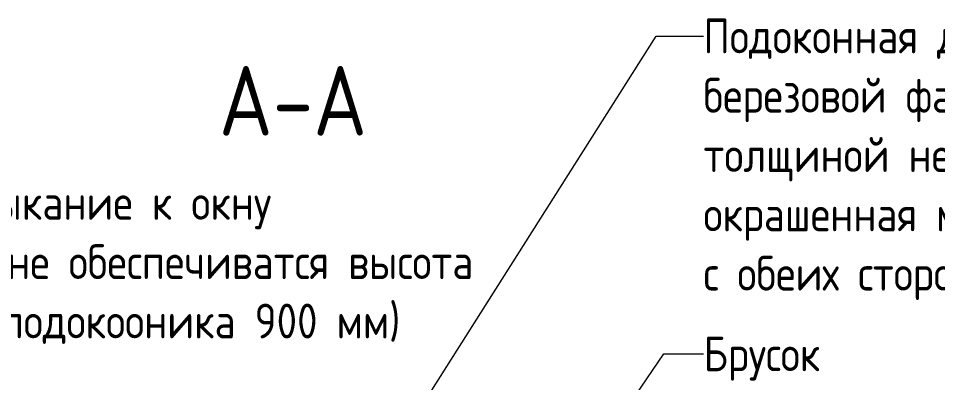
# Model space of a CAD drawing. Header units: millimetres. Extents: x 706 to 61221, y -16940 to 17865.
# Drawn here: x 7110 to 8101, y 5327 to 5720 of the extents above; entities that cross this region are included whole.
import ezdxf

# ---------------------------------------------------------------- set-up
doc = ezdxf.new("R2010")
doc.units = ezdxf.units.MM
doc.layers.add('Аннотация', color=7, linetype='Continuous', lineweight=20)
doc.styles.add('GOST Common', font='GOST_Common.ttf', dxfattribs={"width": 0.9, "height": 75})
doc.styles.add('GOST Common_2', font='GOST_Common.ttf', dxfattribs={"width": 0.9, "height": 37.5})

msp = doc.modelspace()

# ---------------------------------------------------------------- linework, layer by layer
at = {"layer": 'Аннотация', "lineweight": 9}
for p, q in [((7323.325, 4952.52), (7797.329, 5701.112)), ((7797.329, 5701.112), (7848.415, 5701.112)), ((7504.496, 4917.68), (7805.727, 5358.514)), ((7805.727, 5358.514), (7848.415, 5358.514))]:
    msp.add_line(p, q, dxfattribs=at)

# ---------------------------------------------------------------- texts
at = {"layer": 'Аннотация', "lineweight": 9, "attachment_point": 1, "line_spacing_factor": 1.022766}
for s, insert, char_height, width, style in [('\\pxt1.44,2.88,4.32,5.76,7.2,8.64,10.08,11.52,12.96,14.4,15.84,17.28,18.72,20.16,21.6,23.04,24.48,25.92,27.36,28.8,30.24,31.68,33.12,34.56,36,37.44,38.88,40.32,41.76,43.2,44.64,46.08;{Подоконная доска из березовой фанеры, толщиной не менее 24 мм, окрашенная матовым лаком с обеих сторон}', (7848.415, 5719.891), 37.5, 594.675, 'GOST Common_2'), ('\\pxt0.72,1.44,2.16,2.88,3.6,4.32,5.04,5.76,6.48,7.2,7.92,8.64,9.36,10.08,10.8,11.52,12.24,12.96,13.68,14.4,15.12,15.84,16.56,17.28,18,18.72,19.44,20.16,20.88,21.6,22.32,23.04;{А-А}', (7326.005, 5668.834), 75, 174.11895, 'GOST Common'), ('\\pxt1.44,2.88,4.32,5.76,7.2,8.64,10.08,11.52,12.96,14.4,15.84,17.28,18.72,20.16,21.6,23.04,24.48,25.92,27.36,28.8,30.24,31.68,33.12,34.56,36,37.44,38.88,40.32,41.76,43.2,44.64,46.08;{Примыкание к окну\\P(если не обеспечиватся высота низа подокооника 900 мм)}', (6974.488, 5540.502), 37.5, 675.135, 'GOST Common_2'), ('\\pxt1.44,2.88,4.32,5.76,7.2,8.64,10.08,11.52,12.96,14.4,15.84,17.28,18.72,20.16,21.6,23.04,24.48,25.92,27.36,28.8,30.24,31.68,33.12,34.56,36,37.44,38.88,40.32,41.76,43.2,44.64,46.08;{Брусок}', (7848.415, 5377.292), 37.5, 165.24, 'GOST Common_2')]:
    msp.add_mtext(s, dxfattribs=dict(at, insert=insert, char_height=char_height, width=width, style=style))

doc.saveas('drawing.dxf')
